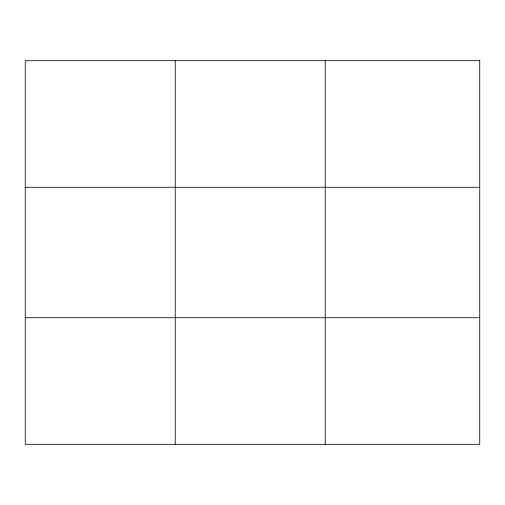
<?xml version="1.0" encoding="UTF-8"?>
<svg xmlns="http://www.w3.org/2000/svg" width="505" height="505" viewBox="0 0 505 505"><rect width="100%" height="100%" fill="white"/><g stroke="black" fill="none" stroke-linecap="round" stroke-linejoin="round"><path stroke-width="0.76" d="M175.235 60.695L175.235 444.305M325.22 60.695L325.22 444.305M25.25 187.286L479.75 187.286M25.25 317.714L479.75 317.714M479.75 60.695L479.75 444.305L25.25 444.305L25.25 60.695L479.75 60.695"/></g></svg>
